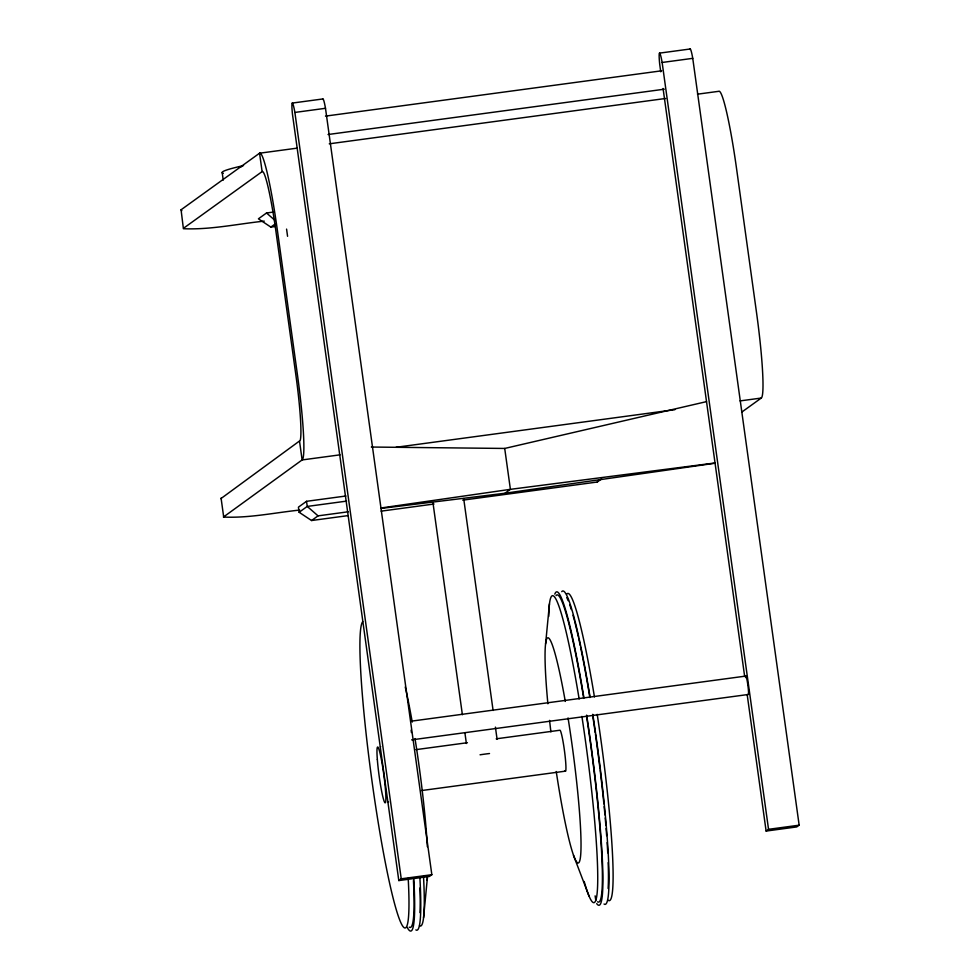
<?xml version="1.0" encoding="UTF-8"?>
<svg xmlns="http://www.w3.org/2000/svg" width="980" height="980" viewBox="0 0 980 980"><rect width="100%" height="100%" fill="white"/><g stroke="black" fill="none" stroke-linecap="round" stroke-linejoin="round"><path stroke-width="1.47" d="M423.556 917.672L427.415 877.566A113.668 9.702 82.3 0 1 427.023 880.126M545.591 643.946L549.449 603.839M297.442 148.103L259.565 153.211L181.067 209.793L181.888 210.663M181.067 209.793L183.407 228.72C210.382 229.896 237.43 223.942 264.245 221.125M220.855 498.649L300.15 440.535A64.08 5.464 82.3 0 0 295.801 374.532L275.931 231.39A64.08 5.464 82.3 0 0 262.113 171.598L259.565 153.211A82.663 7.056 82.3 0 1 277.389 230.337L297.259 373.478A82.663 7.056 82.3 0 1 302.122 459.939L223.416 517.048C248.859 518.261 274.4 512.724 299.709 510.066M462.719 500.155L597.249 482.025L599.025 479.575M183.615 228.193L262.113 171.61M274.094 211.962L266.523 212.991L258.414 218.822L270.848 227.091L275.38 226.478M270.848 227.091L275.172 223.979M345.928 496.002L306.532 501.319L298.422 507.15L299.133 512.271L311.567 520.527L347.851 515.639M299.133 512.271L307.242 506.427L346.638 501.111M311.567 520.527L318.047 515.86L348.28 511.781M380.975 508.424L504.97 493.246L510.396 489.339L715.033 462.977M597.249 482.025L601.573 478.902M741.639 412.2L761.264 398.052A82.663 7.056 82.3 0 0 756.389 311.591L736.531 168.438A82.663 7.056 82.3 0 0 718.695 91.324L697.49 94.178M322.861 98.956L292.248 103.072A16.795 1.433 82.3 0 0 292.457 114.182L398.799 880.567L401.237 878.815L431.837 874.699L325.495 108.302A16.795 1.433 82.3 0 0 322.653 99.458M431.837 874.699L429.412 876.451L398.799 880.567M747.189 694.661L766.115 831.065L768.541 829.313L799.153 825.185L692.75 58.347A16.795 1.433 82.3 0 0 689.895 49.502M799.153 825.185L796.716 826.936L766.115 831.065M371.334 447.039L504.712 448.448L706.519 401.629M381.33 507.934L510.396 489.339L504.712 448.448M504.97 493.246L715.376 463.185M660.753 71.809L659.699 64.227A16.795 1.433 82.3 0 1 659.503 53.128L690.116 49M659.503 53.128A16.795 1.433 82.3 0 1 662.137 62.475L692.75 58.347M292.248 103.072A16.795 1.433 82.3 0 1 294.882 112.431L325.495 108.302M325.483 116.118L661.708 70.793M328.043 134.517L664.269 89.204M329.268 143.815L665.665 98.466M340.011 454.843L302.122 459.939L299.574 441.539M396.067 447.284L674.889 409.689M740.047 400.906L761.264 398.052M381.098 511.156L434.005 504.026M410.632 721.255L745.817 676.077M411.661 739.863L748.365 694.477M415.888 749.651L467.411 742.705M496.199 738.822L559.837 730.247A20.666 1.764 82.3 0 1 564.652 752.211A20.666 1.764 82.3 0 1 564.995 770.745M421.559 790.554L565.521 771.138M266.523 212.991L275.172 220.537M318.047 515.86L307.242 506.427L306.532 501.319M573.471 855.27L588.992 895.99M595.13 895.855L595.791 900.338M662.137 62.475L768.541 829.313M663.068 88.47L744.665 676.482M463.687 498.551L493.099 710.476M495.402 727.123L497.081 739.239M432.976 502.801L462.389 714.726M464.912 732.893L466.382 743.489M294.882 112.431L401.237 878.815M286.577 229.1L287.569 236.303M222.215 172.799L223.232 180.1M221.076 498.122L223.624 516.521M566.795 594.101A154.999 13.23 82.3 0 1 594.444 696.927M597.2 714.334A154.999 13.23 82.3 0 1 608.237 900.338M566.759 597.629A154.999 13.23 82.3 0 1 568.18 600.703M569.699 604.672A154.999 13.23 82.3 0 1 571.303 609.523M572.994 615.232A154.999 13.23 82.3 0 1 574.39 620.377M574.746 621.749A154.999 13.23 82.3 0 1 576.559 629.038M576.865 630.336A154.999 13.23 82.3 0 1 578.421 637.073M578.727 638.47A154.999 13.23 82.3 0 1 580.307 645.783M580.577 647.07A154.999 13.23 82.3 0 1 589.862 697.539M592.606 714.959A154.999 13.23 82.3 0 1 595.24 732.832M595.46 734.326A154.999 13.23 82.3 0 1 600.005 768.933M600.189 770.427A154.999 13.23 82.3 0 1 603.888 803.857M604.158 806.65A154.999 13.23 82.3 0 1 604.942 814.895M605.224 817.982A154.999 13.23 82.3 0 1 605.873 825.528M606.106 828.48A154.999 13.23 82.3 0 1 606.657 835.67M607.135 842.592A154.999 13.23 82.3 0 1 607.747 852.821M608.176 862.633A154.999 13.23 82.3 0 1 608.115 888.468M556.077 595.546A154.999 13.23 82.3 0 1 583.737 698.373M586.493 715.78A154.999 13.23 82.3 0 1 597.53 901.784M581.899 716.405A154.999 13.23 82.3 0 1 597.702 873.499A154.999 13.23 82.3 0 1 584.178 881.461M548.751 616.408A154.999 13.23 82.3 0 1 579.143 698.985M568.045 717.923A113.668 9.702 82.3 0 1 580.001 859.852A113.668 9.702 82.3 0 1 556.236 771.505M550.895 731.901A113.668 9.702 82.3 0 1 549.572 720.386M547.881 703.775A113.668 9.702 82.3 0 1 547.845 637.796A113.668 9.702 82.3 0 1 565.288 701.447M586.665 715.13A158.099 13.487 82.3 0 1 596.698 903.621M554.803 594.149A158.099 13.487 82.3 0 1 583.847 697.368M561.76 591.663A158.099 13.487 82.3 0 1 589.972 696.535M592.79 714.31A158.099 13.487 82.3 0 1 604.048 904.026M745.621 677.572A9.298 0.796 82.3 0 1 747.642 683.55A9.298 0.796 82.3 0 1 748.132 694.306M411.122 730.137A9.298 0.796 82.3 0 1 411.429 732.538M223.33 173.301A180.822 8.208 -7.9 0 1 243.53 165.596M239.132 167.2A175.665 7.963 -7.9 0 1 241.754 166.551M480.053 754.796A15.496 0.698 -7.9 0 1 489.51 753.522M423.495 876.181A154.999 13.23 82.3 0 1 419.489 925.782M419.93 888.003A154.999 13.23 82.3 0 1 419.942 912.613M405.242 686.992A113.668 9.702 82.3 0 1 405.928 690.006M406.198 691.243A113.668 9.702 82.3 0 1 412.237 722.089M414.993 738.553A113.668 9.702 82.3 0 1 427.354 846.708M408.195 878.239A154.999 13.23 82.3 0 1 381.71 843.119A154.999 13.23 82.3 0 1 362.735 621.614M388.57 801.971A28.138 2.401 82.3 0 1 387.835 802.13M380.375 747.054A28.138 2.401 82.3 0 1 380.693 746.638M419.918 878.276A158.613 13.536 82.3 0 1 415.863 929.91M413.732 877.786A158.613 13.536 82.3 0 1 407.166 927.313M413.45 880.481A154.999 13.23 82.3 0 1 409.285 927.154M377.337 759.549A28.138 2.401 82.3 0 0 384.993 802.755A28.138 2.401 82.3 0 0 381.918 762.465A28.138 2.401 82.3 0 0 377.337 759.549"/></g></svg>
